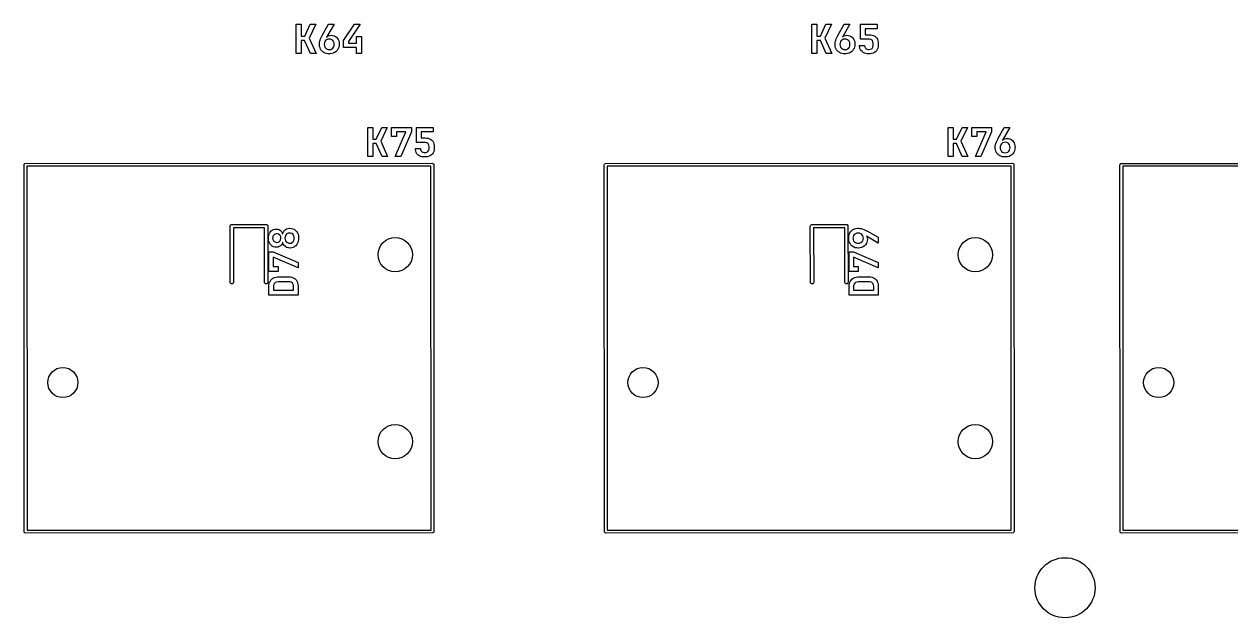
# Model space of a CAD drawing. Extents: x 0.7 to 11, y -6.1 to -1.6.
# Drawn here: x 7.417 to 9.076, y -5.89 to -5.075 of the extents above; entities that cross this region are included whole.
import ezdxf

# ---------------------------------------------------------------- set-up
doc = ezdxf.new("R2010")
doc.units = 0
doc.header["$MEASUREMENT"] = 0
doc.layers.add('BLACK', color=7, linetype='CONTINUOUS')

msp = doc.modelspace()

# ---------------------------------------------------------------- linework, layer by layer
at = {"layer": 'BLACK', "linetype": 'CONTINUOUS'}
for p, q in [((7.7913, -5.1148), (7.7913, -5.0745)), ((7.7913, -5.0745), (7.7982, -5.0745)), ((7.7982, -5.0745), (7.7982, -5.0909)), ((7.8029, -5.0909), (7.8105, -5.0745)), ((7.818, -5.0745), (7.8089, -5.0937)), ((7.8105, -5.0745), (7.818, -5.0745)), ((7.8265, -5.0909), (7.8268, -5.0903)), ((7.8268, -5.0903), (7.8355, -5.0745)), ((7.8433, -5.0745), (7.833, -5.0923)), ((7.8346, -5.0911), (7.8356, -5.0906)), ((7.8355, -5.0745), (7.8433, -5.0745)), ((7.8356, -5.0906), (7.8375, -5.09)), ((7.8375, -5.09), (7.8391, -5.0899)), ((7.8391, -5.0899), (7.8412, -5.09)), ((7.8412, -5.09), (7.8432, -5.0906)), ((7.8432, -5.0906), (7.845, -5.0914)), ((7.8564, -5.0968), (7.8713, -5.0745)), ((7.8789, -5.0745), (7.863, -5.0986)), ((7.8713, -5.0745), (7.8789, -5.0745)), ((8.4999, -5.1148), (8.4999, -5.0745)), ((8.4999, -5.0745), (8.5068, -5.0745)), ((8.5068, -5.0745), (8.5068, -5.0909)), ((8.5115, -5.0909), (8.5192, -5.0745)), ((8.5266, -5.0745), (8.5176, -5.0937)), ((8.5192, -5.0745), (8.5266, -5.0745)), ((8.5352, -5.0909), (8.5355, -5.0903)), ((8.5355, -5.0903), (8.5442, -5.0745)), ((8.552, -5.0745), (8.5417, -5.0923)), ((8.5433, -5.0911), (8.5443, -5.0906)), ((8.5442, -5.0745), (8.552, -5.0745)), ((8.5443, -5.0906), (8.5462, -5.09)), ((8.5462, -5.09), (8.5478, -5.0899)), ((8.5478, -5.0899), (8.5498, -5.09)), ((8.5498, -5.09), (8.5518, -5.0906)), ((8.5518, -5.0906), (8.5537, -5.0914)), ((8.5666, -5.0952), (8.5666, -5.0745)), ((8.5666, -5.0745), (8.5895, -5.0745)), ((8.5895, -5.0808), (8.5731, -5.0808)), ((8.5731, -5.0808), (8.5731, -5.0892)), ((8.5731, -5.0892), (8.5786, -5.0892)), ((8.5786, -5.0892), (8.5807, -5.0893)), ((8.5807, -5.0893), (8.5826, -5.0896)), ((8.5826, -5.0896), (8.5847, -5.0902)), ((8.5847, -5.0902), (8.5864, -5.0912)), ((8.5895, -5.0745), (8.5895, -5.0808)), ((7.7982, -5.0909), (7.8029, -5.0909)), ((7.8028, -5.097), (7.7982, -5.097)), ((7.7982, -5.097), (7.7982, -5.1148)), ((7.8108, -5.1148), (7.8028, -5.097)), ((7.8089, -5.0937), (7.8184, -5.1148)), ((7.823, -5.102), (7.8232, -5.0999)), ((7.823, -5.1023), (7.823, -5.102)), ((7.823, -5.1032), (7.823, -5.1023)), ((7.8233, -5.1053), (7.823, -5.1032)), ((7.8232, -5.0999), (7.8236, -5.098)), ((7.8239, -5.1072), (7.8233, -5.1053)), ((7.8236, -5.098), (7.824, -5.0966)), ((7.8247, -5.109), (7.8239, -5.1072)), ((7.824, -5.0966), (7.8247, -5.0946)), ((7.8247, -5.0946), (7.8256, -5.0927)), ((7.8256, -5.0927), (7.8265, -5.0909)), ((7.83, -5.1004), (7.8298, -5.1023)), ((7.8298, -5.1023), (7.83, -5.1043)), ((7.8306, -5.0985), (7.83, -5.1004)), ((7.83, -5.1043), (7.8306, -5.1061)), ((7.8315, -5.0972), (7.8306, -5.0985)), ((7.8306, -5.1061), (7.8318, -5.1077)), ((7.833, -5.096), (7.8315, -5.0972)), ((7.833, -5.0923), (7.8332, -5.0924)), ((7.8347, -5.0953), (7.833, -5.096)), ((7.8332, -5.0924), (7.8346, -5.0911)), ((7.8366, -5.0951), (7.8347, -5.0953)), ((7.8384, -5.0953), (7.8366, -5.0951)), ((7.8402, -5.096), (7.8384, -5.0953)), ((7.8415, -5.0969), (7.8402, -5.096)), ((7.8402, -5.1086), (7.8417, -5.1074)), ((7.8426, -5.0985), (7.8415, -5.0969)), ((7.8417, -5.1074), (7.8426, -5.1061)), ((7.8433, -5.1004), (7.8426, -5.0985)), ((7.8426, -5.1061), (7.8433, -5.1042)), ((7.8435, -5.1023), (7.8433, -5.1004)), ((7.8433, -5.1042), (7.8435, -5.1023)), ((7.845, -5.0914), (7.8466, -5.0926)), ((7.8466, -5.0926), (7.8479, -5.0941)), ((7.8479, -5.0941), (7.8489, -5.0957)), ((7.8489, -5.0957), (7.8496, -5.0975)), ((7.8497, -5.1063), (7.849, -5.1082)), ((7.8496, -5.0975), (7.8501, -5.0995)), ((7.8501, -5.1043), (7.8497, -5.1063)), ((7.8501, -5.0995), (7.8502, -5.1015)), ((7.8502, -5.1022), (7.8501, -5.1043)), ((7.8502, -5.1015), (7.8502, -5.1022)), ((7.8564, -5.1068), (7.8564, -5.0968)), ((7.8742, -5.1068), (7.8564, -5.1068)), ((7.863, -5.0986), (7.863, -5.1007)), ((7.863, -5.1007), (7.8742, -5.1007)), ((7.8742, -5.1007), (7.8742, -5.0916)), ((7.8742, -5.0916), (7.8811, -5.0916)), ((7.8742, -5.1148), (7.8742, -5.1068)), ((7.8811, -5.0916), (7.8811, -5.1148)), ((8.5068, -5.0909), (8.5115, -5.0909)), ((8.5115, -5.097), (8.5068, -5.097)), ((8.5068, -5.097), (8.5068, -5.1148)), ((8.5194, -5.1148), (8.5115, -5.097)), ((8.5176, -5.0937), (8.5271, -5.1148)), ((8.5317, -5.102), (8.5318, -5.0999)), ((8.5317, -5.1023), (8.5317, -5.102)), ((8.5317, -5.1032), (8.5317, -5.1023)), ((8.532, -5.1053), (8.5317, -5.1032)), ((8.5318, -5.0999), (8.5322, -5.098)), ((8.5325, -5.1072), (8.532, -5.1053)), ((8.5322, -5.098), (8.5327, -5.0966)), ((8.5334, -5.109), (8.5325, -5.1072)), ((8.5327, -5.0966), (8.5334, -5.0946)), ((8.5334, -5.0946), (8.5343, -5.0927)), ((8.5343, -5.0927), (8.5352, -5.0909)), ((8.5386, -5.1004), (8.5384, -5.1023)), ((8.5384, -5.1023), (8.5387, -5.1043)), ((8.5393, -5.0985), (8.5386, -5.1004)), ((8.5387, -5.1043), (8.5393, -5.1061)), ((8.5402, -5.0972), (8.5393, -5.0985)), ((8.5393, -5.1061), (8.5405, -5.1077)), ((8.5417, -5.096), (8.5402, -5.0972)), ((8.5417, -5.0923), (8.5419, -5.0924)), ((8.5434, -5.0953), (8.5417, -5.096)), ((8.5419, -5.0924), (8.5433, -5.0911)), ((8.5453, -5.0951), (8.5434, -5.0953)), ((8.547, -5.0953), (8.5453, -5.0951)), ((8.5489, -5.096), (8.547, -5.0953)), ((8.5501, -5.0969), (8.5489, -5.096)), ((8.5489, -5.1086), (8.5504, -5.1074)), ((8.5513, -5.0985), (8.5501, -5.0969)), ((8.5504, -5.1074), (8.5513, -5.1061)), ((8.552, -5.1004), (8.5513, -5.0985)), ((8.5513, -5.1061), (8.552, -5.1042)), ((8.5521, -5.1023), (8.552, -5.1004)), ((8.552, -5.1042), (8.5521, -5.1023)), ((8.5537, -5.0914), (8.5552, -5.0926)), ((8.5552, -5.0926), (8.5566, -5.0941)), ((8.5566, -5.0941), (8.5575, -5.0957)), ((8.5575, -5.0957), (8.5583, -5.0975)), ((8.5584, -5.1063), (8.5577, -5.1082)), ((8.5583, -5.0975), (8.5587, -5.0995)), ((8.5588, -5.1043), (8.5584, -5.1063)), ((8.5587, -5.0995), (8.5589, -5.1015)), ((8.5589, -5.1022), (8.5588, -5.1043)), ((8.5589, -5.1015), (8.5589, -5.1022)), ((8.5652, -5.105), (8.5652, -5.1037)), ((8.5652, -5.1037), (8.5721, -5.1037)), ((8.5656, -5.1072), (8.5652, -5.105)), ((8.5663, -5.1091), (8.5656, -5.1072)), ((8.5782, -5.0952), (8.5666, -5.0952)), ((8.5721, -5.1037), (8.5724, -5.1058)), ((8.5724, -5.1058), (8.5734, -5.1075)), ((8.5789, -5.0952), (8.5782, -5.0952)), ((8.5808, -5.0956), (8.5789, -5.0952)), ((8.5826, -5.0967), (8.5808, -5.0956)), ((8.5825, -5.1078), (8.5836, -5.1061)), ((8.5829, -5.0971), (8.5826, -5.0967)), ((8.5838, -5.0989), (8.5829, -5.0971)), ((8.5836, -5.1061), (8.5841, -5.1041)), ((8.5841, -5.1009), (8.5838, -5.0989)), ((8.5841, -5.1036), (8.5841, -5.1009)), ((8.5841, -5.1041), (8.5841, -5.1036)), ((8.5864, -5.0912), (8.5877, -5.0922)), ((8.5877, -5.0922), (8.589, -5.0937)), ((8.589, -5.0937), (8.59, -5.0954)), ((8.59, -5.0954), (8.5906, -5.0974)), ((8.5909, -5.1055), (8.5904, -5.1076)), ((8.5906, -5.0974), (8.5909, -5.0995)), ((8.5909, -5.0995), (8.591, -5.1009)), ((8.591, -5.1036), (8.5909, -5.1055)), ((8.591, -5.1009), (8.591, -5.1036)), ((7.7982, -5.1148), (7.7913, -5.1148)), ((7.8184, -5.1148), (7.8108, -5.1148)), ((7.825, -5.1096), (7.8247, -5.109)), ((7.8263, -5.1112), (7.825, -5.1096)), ((7.8278, -5.1126), (7.8263, -5.1112)), ((7.8295, -5.1137), (7.8278, -5.1126)), ((7.8307, -5.1142), (7.8295, -5.1137)), ((7.8326, -5.1148), (7.8307, -5.1142)), ((7.8318, -5.1077), (7.833, -5.1086)), ((7.8347, -5.1152), (7.8326, -5.1148)), ((7.833, -5.1086), (7.8349, -5.1093)), ((7.8367, -5.1153), (7.8347, -5.1152)), ((7.8349, -5.1093), (7.8366, -5.1095)), ((7.8366, -5.1095), (7.8386, -5.1092)), ((7.8379, -5.1153), (7.8367, -5.1153)), ((7.8401, -5.115), (7.8379, -5.1153)), ((7.8386, -5.1092), (7.8402, -5.1086)), ((7.842, -5.1145), (7.8401, -5.115)), ((7.8438, -5.1137), (7.842, -5.1145)), ((7.8442, -5.1135), (7.8438, -5.1137)), ((7.8459, -5.1123), (7.8442, -5.1135)), ((7.8474, -5.1108), (7.8459, -5.1123)), ((7.8486, -5.1091), (7.8474, -5.1108)), ((7.849, -5.1082), (7.8486, -5.1091)), ((7.8811, -5.1148), (7.8742, -5.1148)), ((8.5068, -5.1148), (8.4999, -5.1148)), ((8.5271, -5.1148), (8.5194, -5.1148)), ((8.5337, -5.1096), (8.5334, -5.109)), ((8.535, -5.1112), (8.5337, -5.1096)), ((8.5365, -5.1126), (8.535, -5.1112)), ((8.5381, -5.1137), (8.5365, -5.1126)), ((8.5393, -5.1142), (8.5381, -5.1137)), ((8.5412, -5.1148), (8.5393, -5.1142)), ((8.5405, -5.1077), (8.5417, -5.1086)), ((8.5433, -5.1152), (8.5412, -5.1148)), ((8.5417, -5.1086), (8.5436, -5.1093)), ((8.5453, -5.1153), (8.5433, -5.1152)), ((8.5436, -5.1093), (8.5453, -5.1095)), ((8.5453, -5.1095), (8.5472, -5.1092)), ((8.5466, -5.1153), (8.5453, -5.1153)), ((8.5487, -5.115), (8.5466, -5.1153)), ((8.5472, -5.1092), (8.5489, -5.1086)), ((8.5507, -5.1145), (8.5487, -5.115)), ((8.5525, -5.1137), (8.5507, -5.1145)), ((8.5529, -5.1135), (8.5525, -5.1137)), ((8.5546, -5.1123), (8.5529, -5.1135)), ((8.556, -5.1108), (8.5546, -5.1123)), ((8.5572, -5.1091), (8.556, -5.1108)), ((8.5577, -5.1082), (8.5572, -5.1091)), ((8.5673, -5.1107), (8.5663, -5.1091)), ((8.5687, -5.1122), (8.5673, -5.1107)), ((8.5701, -5.1133), (8.5687, -5.1122)), ((8.5719, -5.1142), (8.5701, -5.1133)), ((8.574, -5.1149), (8.5719, -5.1142)), ((8.5734, -5.1075), (8.5737, -5.1078)), ((8.5737, -5.1078), (8.5754, -5.1088)), ((8.576, -5.1152), (8.574, -5.1149)), ((8.5754, -5.1088), (8.5773, -5.1093)), ((8.5781, -5.1153), (8.576, -5.1152)), ((8.5773, -5.1093), (8.5782, -5.1093)), ((8.5799, -5.1152), (8.5781, -5.1153)), ((8.5782, -5.1093), (8.5801, -5.1091)), ((8.5819, -5.1149), (8.5799, -5.1152)), ((8.5801, -5.1091), (8.5819, -5.1083)), ((8.5819, -5.1083), (8.5825, -5.1078)), ((8.5841, -5.1143), (8.5819, -5.1149)), ((8.5859, -5.1134), (8.5841, -5.1143)), ((8.5875, -5.1122), (8.5859, -5.1134)), ((8.5885, -5.1111), (8.5875, -5.1122)), ((8.5896, -5.1095), (8.5885, -5.1111)), ((8.5904, -5.1076), (8.5896, -5.1095)), ((7.8897, -5.2565), (7.8897, -5.2163)), ((7.8897, -5.2163), (7.8966, -5.2163)), ((7.8966, -5.2163), (7.8966, -5.2327)), ((7.9013, -5.2327), (7.9089, -5.2163)), ((7.9164, -5.2163), (7.9074, -5.2354)), ((7.9089, -5.2163), (7.9164, -5.2163)), ((7.9222, -5.2289), (7.9222, -5.2163)), ((7.9222, -5.2163), (7.9494, -5.2163)), ((7.9273, -5.2565), (7.942, -5.2223)), ((7.942, -5.2223), (7.9291, -5.2223)), ((7.9291, -5.2223), (7.9291, -5.2289)), ((7.9494, -5.2223), (7.9348, -5.2565)), ((7.9494, -5.2163), (7.9494, -5.2223)), ((7.9563, -5.237), (7.9563, -5.2163)), ((7.9563, -5.2163), (7.9793, -5.2163)), ((7.9793, -5.2225), (7.9629, -5.2225)), ((7.9629, -5.2225), (7.9629, -5.2309)), ((7.9793, -5.2163), (7.9793, -5.2225)), ((8.6869, -5.2565), (8.6869, -5.2163)), ((8.6869, -5.2163), (8.6938, -5.2163)), ((8.6938, -5.2163), (8.6938, -5.2327)), ((8.6986, -5.2327), (8.7062, -5.2163)), ((8.7136, -5.2163), (8.7046, -5.2354)), ((8.7062, -5.2163), (8.7136, -5.2163)), ((8.7195, -5.2289), (8.7195, -5.2163)), ((8.7195, -5.2163), (8.7466, -5.2163)), ((8.7245, -5.2565), (8.7392, -5.2223)), ((8.7392, -5.2223), (8.7264, -5.2223)), ((8.7264, -5.2223), (8.7264, -5.2289)), ((8.7466, -5.2223), (8.732, -5.2565)), ((8.7466, -5.2163), (8.7466, -5.2223)), ((8.7555, -5.2321), (8.7642, -5.2163)), ((8.772, -5.2163), (8.7617, -5.234)), ((8.7642, -5.2163), (8.772, -5.2163)), ((7.8966, -5.2327), (7.9013, -5.2327)), ((7.9013, -5.2387), (7.8966, -5.2387)), ((7.8966, -5.2387), (7.8966, -5.2565)), ((7.9092, -5.2565), (7.9013, -5.2387)), ((7.9074, -5.2354), (7.9168, -5.2565)), ((7.9291, -5.2289), (7.9222, -5.2289)), ((7.968, -5.237), (7.9563, -5.237)), ((7.9629, -5.2309), (7.9683, -5.2309)), ((7.9687, -5.237), (7.968, -5.237)), ((7.9683, -5.2309), (7.9705, -5.231)), ((7.9706, -5.2374), (7.9687, -5.237)), ((7.9705, -5.231), (7.9724, -5.2313)), ((7.9723, -5.2385), (7.9706, -5.2374)), ((7.9727, -5.2388), (7.9723, -5.2385)), ((7.9724, -5.2313), (7.9744, -5.232)), ((7.9736, -5.2407), (7.9727, -5.2388)), ((7.9744, -5.232), (7.9762, -5.2329)), ((7.9762, -5.2329), (7.9775, -5.234)), ((7.9775, -5.234), (7.9788, -5.2354)), ((7.9788, -5.2354), (7.9797, -5.2371)), ((7.9797, -5.2371), (7.9804, -5.2391)), ((7.9804, -5.2391), (7.9807, -5.2413)), ((8.6938, -5.2327), (8.6986, -5.2327)), ((8.6985, -5.2387), (8.6938, -5.2387)), ((8.6938, -5.2387), (8.6938, -5.2565)), ((8.7064, -5.2565), (8.6985, -5.2387)), ((8.7046, -5.2354), (8.7141, -5.2565)), ((8.7264, -5.2289), (8.7195, -5.2289)), ((8.7519, -5.2417), (8.7523, -5.2398)), ((8.7523, -5.2398), (8.7527, -5.2383)), ((8.7527, -5.2383), (8.7535, -5.2364)), ((8.7535, -5.2364), (8.7543, -5.2344)), ((8.7543, -5.2344), (8.7552, -5.2327)), ((8.7552, -5.2327), (8.7555, -5.2321)), ((8.7602, -5.2389), (8.7593, -5.2402)), ((8.7617, -5.2377), (8.7602, -5.2389)), ((8.7617, -5.234), (8.7619, -5.2341)), ((8.7634, -5.237), (8.7617, -5.2377)), ((8.7619, -5.2341), (8.7634, -5.2328)), ((8.7634, -5.2328), (8.7644, -5.2323)), ((8.7653, -5.2368), (8.7634, -5.237)), ((8.7644, -5.2323), (8.7662, -5.2318)), ((8.7671, -5.237), (8.7653, -5.2368)), ((8.7662, -5.2318), (8.7678, -5.2316)), ((8.769, -5.2377), (8.7671, -5.237)), ((8.7678, -5.2316), (8.7699, -5.2318)), ((8.7702, -5.2386), (8.769, -5.2377)), ((8.7699, -5.2318), (8.7719, -5.2323)), ((8.7713, -5.2402), (8.7702, -5.2386)), ((8.7719, -5.2323), (8.7737, -5.2332)), ((8.7737, -5.2332), (8.7753, -5.2343)), ((8.7753, -5.2343), (8.7766, -5.2358)), ((8.7766, -5.2358), (8.7776, -5.2374)), ((8.7776, -5.2374), (8.7783, -5.2393)), ((8.7783, -5.2393), (8.7788, -5.2413)), ((7.8966, -5.2565), (7.8897, -5.2565)), ((7.9168, -5.2565), (7.9092, -5.2565)), ((7.9348, -5.2565), (7.9273, -5.2565)), ((7.955, -5.2468), (7.955, -5.2455)), ((7.955, -5.2455), (7.9618, -5.2455)), ((7.9554, -5.2489), (7.955, -5.2468)), ((7.9561, -5.2508), (7.9554, -5.2489)), ((7.9571, -5.2525), (7.9561, -5.2508)), ((7.9585, -5.2539), (7.9571, -5.2525)), ((7.9599, -5.255), (7.9585, -5.2539)), ((7.9617, -5.2559), (7.9599, -5.255)), ((7.9638, -5.2566), (7.9617, -5.2559)), ((7.9618, -5.2455), (7.9622, -5.2475)), ((7.9622, -5.2475), (7.9632, -5.2492)), ((7.9632, -5.2492), (7.9635, -5.2495)), ((7.9635, -5.2495), (7.9652, -5.2506)), ((7.9658, -5.2569), (7.9638, -5.2566)), ((7.9652, -5.2506), (7.9671, -5.251)), ((7.9671, -5.251), (7.9679, -5.251)), ((7.9679, -5.251), (7.9698, -5.2508)), ((7.9698, -5.2508), (7.9716, -5.25)), ((7.9716, -5.25), (7.9723, -5.2495)), ((7.9738, -5.256), (7.9717, -5.2567)), ((7.9723, -5.2495), (7.9734, -5.2478)), ((7.9734, -5.2478), (7.9738, -5.2458)), ((7.9739, -5.2426), (7.9736, -5.2407)), ((7.9738, -5.2458), (7.9739, -5.2453)), ((7.9757, -5.2551), (7.9738, -5.256)), ((7.9739, -5.2453), (7.9739, -5.2426)), ((7.9773, -5.2539), (7.9757, -5.2551)), ((7.9783, -5.2529), (7.9773, -5.2539)), ((7.9794, -5.2512), (7.9783, -5.2529)), ((7.9802, -5.2494), (7.9794, -5.2512)), ((7.9806, -5.2473), (7.9802, -5.2494)), ((7.9808, -5.2453), (7.9806, -5.2473)), ((7.9807, -5.2413), (7.9808, -5.2426)), ((7.9808, -5.2426), (7.9808, -5.2453)), ((8.6938, -5.2565), (8.6869, -5.2565)), ((8.7141, -5.2565), (8.7064, -5.2565)), ((8.732, -5.2565), (8.7245, -5.2565)), ((8.7517, -5.2437), (8.7519, -5.2417)), ((8.7517, -5.244), (8.7517, -5.2437)), ((8.7518, -5.245), (8.7517, -5.244)), ((8.752, -5.247), (8.7518, -5.245)), ((8.7526, -5.249), (8.752, -5.247)), ((8.7534, -5.2507), (8.7526, -5.249)), ((8.7537, -5.2513), (8.7534, -5.2507)), ((8.755, -5.2529), (8.7537, -5.2513)), ((8.7565, -5.2543), (8.755, -5.2529)), ((8.7582, -5.2554), (8.7565, -5.2543)), ((8.7594, -5.256), (8.7582, -5.2554)), ((8.7587, -5.2421), (8.7585, -5.244)), ((8.7585, -5.244), (8.7587, -5.246)), ((8.7593, -5.2402), (8.7587, -5.2421)), ((8.7587, -5.246), (8.7593, -5.2478)), ((8.7593, -5.2478), (8.7605, -5.2494)), ((8.7613, -5.2566), (8.7594, -5.256)), ((8.7605, -5.2494), (8.7617, -5.2503)), ((8.7634, -5.2569), (8.7613, -5.2566)), ((8.7617, -5.2503), (8.7636, -5.251)), ((8.7636, -5.251), (8.7653, -5.2512)), ((8.7653, -5.2512), (8.7673, -5.251)), ((8.7673, -5.251), (8.769, -5.2503)), ((8.7707, -5.2562), (8.7688, -5.2567)), ((8.769, -5.2503), (8.7705, -5.2491)), ((8.7705, -5.2491), (8.7713, -5.2478)), ((8.7725, -5.2554), (8.7707, -5.2562)), ((8.772, -5.2421), (8.7713, -5.2402)), ((8.7713, -5.2478), (8.772, -5.2459)), ((8.7722, -5.244), (8.772, -5.2421)), ((8.772, -5.2459), (8.7722, -5.244)), ((8.7729, -5.2552), (8.7725, -5.2554)), ((8.7746, -5.254), (8.7729, -5.2552)), ((8.7761, -5.2526), (8.7746, -5.254)), ((8.7773, -5.2508), (8.7761, -5.2526)), ((8.7778, -5.2499), (8.7773, -5.2508)), ((8.7784, -5.2481), (8.7778, -5.2499)), ((8.7788, -5.2461), (8.7784, -5.2481)), ((8.7788, -5.2413), (8.7789, -5.2432)), ((8.779, -5.2439), (8.7788, -5.2461)), ((8.7789, -5.2432), (8.779, -5.2439)), ((7.4173, -5.2677), (7.4175, -5.267)), ((7.4175, -5.7724), (7.4173, -5.2677)), ((7.4175, -5.267), (7.4185, -5.2659)), ((7.4185, -5.2659), (7.9783, -5.2657)), ((7.9764, -5.2695), (7.4211, -5.2697)), ((7.4211, -5.2697), (7.4213, -5.7698)), ((7.9679, -5.257), (7.9658, -5.2569)), ((7.9697, -5.257), (7.9679, -5.257)), ((7.9717, -5.2567), (7.9697, -5.257)), ((7.9765, -5.7697), (7.9764, -5.2695)), ((7.9783, -5.2657), (7.9791, -5.2659)), ((7.9791, -5.2659), (7.9802, -5.267)), ((7.9802, -5.267), (7.9803, -5.7717)), ((8.2146, -5.2677), (8.2147, -5.267)), ((8.2147, -5.7724), (8.2146, -5.2677)), ((8.2147, -5.267), (8.2158, -5.2659)), ((8.2158, -5.2659), (8.7756, -5.2657)), ((8.7736, -5.2695), (8.2184, -5.2697)), ((8.2184, -5.2697), (8.2185, -5.7698)), ((8.7654, -5.257), (8.7634, -5.2569)), ((8.7666, -5.257), (8.7654, -5.257)), ((8.7688, -5.2567), (8.7666, -5.257)), ((8.7738, -5.7697), (8.7736, -5.2695)), ((8.7756, -5.2657), (8.7763, -5.2659)), ((8.7763, -5.2659), (8.7774, -5.267)), ((8.7774, -5.267), (8.7776, -5.7717)), ((8.9232, -5.2677), (8.9234, -5.267)), ((8.9234, -5.7724), (8.9232, -5.2677)), ((8.9234, -5.267), (8.9244, -5.2659)), ((8.9244, -5.2659), (9.4843, -5.2657)), ((9.4823, -5.2695), (8.927, -5.2697)), ((8.927, -5.2697), (8.9272, -5.7698)), ((7.7004, -5.352), (7.7006, -5.3511)), ((7.7006, -5.43), (7.7004, -5.352)), ((7.7006, -5.3511), (7.7019, -5.3498)), ((7.7019, -5.3498), (7.75, -5.3496)), ((7.7476, -5.3542), (7.7049, -5.3543)), ((7.7049, -5.3543), (7.7051, -5.4291)), ((7.7478, -5.43), (7.7476, -5.3542)), ((7.75, -5.3496), (7.7509, -5.3498)), ((7.7509, -5.3498), (7.7522, -5.3511)), ((7.7522, -5.3511), (7.7524, -5.4291)), ((7.762, -5.3562), (7.7639, -5.356)), ((7.7639, -5.356), (7.7658, -5.3562)), ((7.776, -5.3571), (7.7776, -5.3561)), ((7.7776, -5.3561), (7.778, -5.3559)), ((7.778, -5.3559), (7.7799, -5.3552)), ((7.7799, -5.3552), (7.7819, -5.3549)), ((7.7819, -5.3549), (7.7825, -5.3549)), ((7.7825, -5.3549), (7.7846, -5.3551)), ((7.7846, -5.3551), (7.7866, -5.3556)), ((7.7866, -5.3556), (7.7884, -5.3564)), ((8.4976, -5.352), (8.4978, -5.3511)), ((8.4978, -5.43), (8.4976, -5.352)), ((8.4978, -5.3511), (8.4991, -5.3498)), ((8.4991, -5.3498), (8.5472, -5.3496)), ((8.5449, -5.3542), (8.5022, -5.3543)), ((8.5022, -5.3543), (8.5024, -5.4291)), ((8.5451, -5.43), (8.5449, -5.3542)), ((8.5472, -5.3496), (8.5481, -5.3498)), ((8.5481, -5.3498), (8.5494, -5.3511)), ((8.5494, -5.3511), (8.5496, -5.4291)), ((8.5567, -5.3566), (8.5584, -5.3558)), ((8.5584, -5.3558), (8.5604, -5.3552)), ((8.5604, -5.3552), (8.5624, -5.3549)), ((8.5624, -5.3549), (8.5637, -5.3549)), ((8.5637, -5.3549), (8.5657, -5.3551)), ((8.5657, -5.3551), (8.5676, -5.3555)), ((8.5676, -5.3555), (8.5691, -5.3559)), ((8.5691, -5.3559), (8.571, -5.3566)), ((7.7531, -5.3685), (7.7532, -5.3665)), ((7.7531, -5.3692), (7.7531, -5.3685)), ((7.7531, -5.3685), (7.7531, -5.3685)), ((7.7533, -5.3711), (7.7531, -5.3692)), ((7.7532, -5.3665), (7.7536, -5.3644)), ((7.7538, -5.3732), (7.7533, -5.3711)), ((7.7536, -5.3644), (7.7542, -5.3625)), ((7.7542, -5.3625), (7.7545, -5.362)), ((7.7545, -5.362), (7.7555, -5.3602)), ((7.7555, -5.3602), (7.7569, -5.3587)), ((7.7569, -5.3587), (7.7583, -5.3576)), ((7.7583, -5.3576), (7.76, -5.3567)), ((7.7589, -5.368), (7.7588, -5.3685)), ((7.7588, -5.3685), (7.7591, -5.3704)), ((7.7593, -5.366), (7.7589, -5.368)), ((7.7591, -5.3704), (7.76, -5.3723)), ((7.7604, -5.3643), (7.7593, -5.366)), ((7.76, -5.3567), (7.762, -5.3562)), ((7.76, -5.3723), (7.7604, -5.3727)), ((7.7607, -5.364), (7.7604, -5.3643)), ((7.7604, -5.3727), (7.7621, -5.3738)), ((7.7625, -5.363), (7.7607, -5.364)), ((7.7645, -5.3627), (7.7625, -5.363)), ((7.765, -5.3627), (7.7645, -5.3627)), ((7.7669, -5.3632), (7.765, -5.3627)), ((7.7658, -5.3562), (7.7678, -5.3568)), ((7.7686, -5.3643), (7.7669, -5.3632)), ((7.7678, -5.3568), (7.7695, -5.3578)), ((7.7683, -5.373), (7.7686, -5.3727)), ((7.769, -5.3648), (7.7686, -5.3643)), ((7.7686, -5.3727), (7.7697, -5.371)), ((7.7699, -5.3666), (7.769, -5.3648)), ((7.7695, -5.3578), (7.771, -5.3592)), ((7.7697, -5.371), (7.7701, -5.369)), ((7.7702, -5.3685), (7.7699, -5.3666)), ((7.7701, -5.369), (7.7702, -5.3685)), ((7.7702, -5.3685), (7.7702, -5.3685)), ((7.771, -5.3592), (7.772, -5.361)), ((7.772, -5.361), (7.7725, -5.3626)), ((7.7725, -5.3626), (7.7726, -5.3626)), ((7.7726, -5.3626), (7.7732, -5.3607)), ((7.7732, -5.3607), (7.7742, -5.359)), ((7.7742, -5.359), (7.7745, -5.3586)), ((7.7745, -5.3586), (7.776, -5.3571)), ((7.7758, -5.3671), (7.7757, -5.3685)), ((7.7757, -5.3685), (7.7759, -5.3705)), ((7.7764, -5.3651), (7.7758, -5.3671)), ((7.7759, -5.3705), (7.7766, -5.3723)), ((7.7775, -5.3635), (7.7764, -5.3651)), ((7.7766, -5.3723), (7.7775, -5.3735)), ((7.7783, -5.3628), (7.7775, -5.3635)), ((7.7802, -5.3619), (7.7783, -5.3628)), ((7.7822, -5.3616), (7.7802, -5.3619)), ((7.7832, -5.3617), (7.7822, -5.3616)), ((7.7852, -5.3623), (7.7832, -5.3617)), ((7.7868, -5.3635), (7.7852, -5.3623)), ((7.7877, -5.3647), (7.7868, -5.3635)), ((7.7868, -5.3735), (7.7879, -5.3719)), ((7.7884, -5.3665), (7.7877, -5.3647)), ((7.7879, -5.3719), (7.7885, -5.37)), ((7.7884, -5.3564), (7.7887, -5.3566)), ((7.7886, -5.3685), (7.7884, -5.3665)), ((7.7885, -5.37), (7.7886, -5.3685)), ((7.7887, -5.3566), (7.7903, -5.3578)), ((7.7903, -5.3578), (7.7916, -5.3593)), ((7.7916, -5.3593), (7.7928, -5.361)), ((7.7928, -5.361), (7.7929, -5.3614)), ((7.7929, -5.3614), (7.7937, -5.3632)), ((7.794, -5.3725), (7.7935, -5.3744)), ((7.7937, -5.3632), (7.7942, -5.3652)), ((7.7944, -5.3705), (7.794, -5.3725)), ((7.7942, -5.3652), (7.7944, -5.3673)), ((7.7944, -5.3673), (7.7944, -5.3685)), ((7.7944, -5.3685), (7.7944, -5.3705)), ((8.5504, -5.3685), (8.5505, -5.3665)), ((8.5504, -5.3698), (8.5504, -5.3685)), ((8.5504, -5.3685), (8.5504, -5.3685)), ((8.5507, -5.3719), (8.5504, -5.3698)), ((8.5505, -5.3665), (8.5508, -5.3644)), ((8.5512, -5.3739), (8.5507, -5.3719)), ((8.5508, -5.3644), (8.5514, -5.3625)), ((8.5514, -5.3625), (8.552, -5.3613)), ((8.552, -5.3613), (8.5532, -5.3596)), ((8.5532, -5.3596), (8.5546, -5.358)), ((8.5546, -5.358), (8.5563, -5.3568)), ((8.5564, -5.3668), (8.5562, -5.3685)), ((8.5562, -5.3685), (8.5564, -5.3704)), ((8.5563, -5.3568), (8.5567, -5.3566)), ((8.5571, -5.3649), (8.5564, -5.3668)), ((8.5564, -5.3704), (8.5571, -5.3721)), ((8.558, -5.3637), (8.5571, -5.3649)), ((8.5571, -5.3721), (8.5583, -5.3736)), ((8.5596, -5.3625), (8.558, -5.3637)), ((8.5615, -5.3619), (8.5596, -5.3625)), ((8.5634, -5.3617), (8.5615, -5.3619)), ((8.5651, -5.3618), (8.5634, -5.3617)), ((8.5669, -5.3624), (8.5651, -5.3618)), ((8.5686, -5.3635), (8.5669, -5.3624)), ((8.5696, -5.3647), (8.5686, -5.3635)), ((8.5688, -5.3733), (8.5697, -5.3721)), ((8.5704, -5.3665), (8.5696, -5.3647)), ((8.5697, -5.3721), (8.5704, -5.3702)), ((8.5706, -5.3685), (8.5704, -5.3665)), ((8.5704, -5.3702), (8.5706, -5.3685)), ((8.571, -5.3566), (8.573, -5.3575)), ((8.573, -5.3575), (8.5747, -5.3584)), ((8.5747, -5.3584), (8.5753, -5.3587)), ((8.5911, -5.3754), (8.5749, -5.366)), ((8.5749, -5.366), (8.5754, -5.3668)), ((8.5753, -5.3587), (8.5911, -5.3674)), ((8.5754, -5.3668), (8.5759, -5.3681)), ((8.5759, -5.3722), (8.5755, -5.3741)), ((8.5759, -5.3681), (8.5761, -5.37)), ((8.5761, -5.3702), (8.5759, -5.3722)), ((8.5761, -5.37), (8.5761, -5.3702)), ((8.5911, -5.3674), (8.5911, -5.3754)), ((7.7537, -5.4144), (7.7537, -5.3872)), ((7.7537, -5.3872), (7.7597, -5.3872)), ((7.7545, -5.375), (7.7538, -5.3732)), ((7.7554, -5.3766), (7.7545, -5.375)), ((7.7567, -5.3782), (7.7554, -5.3766)), ((7.7583, -5.3794), (7.7567, -5.3782)), ((7.76, -5.3803), (7.7583, -5.3794)), ((7.7597, -5.3872), (7.7939, -5.4018)), ((7.762, -5.3808), (7.76, -5.3803)), ((7.7639, -5.381), (7.762, -5.3808)), ((7.7621, -5.3738), (7.764, -5.3743)), ((7.7658, -5.3808), (7.7639, -5.381)), ((7.764, -5.3743), (7.7645, -5.3743)), ((7.7645, -5.3743), (7.7665, -5.374)), ((7.7678, -5.3802), (7.7658, -5.3808)), ((7.7665, -5.374), (7.7683, -5.373)), ((7.7695, -5.3792), (7.7678, -5.3802)), ((7.7707, -5.3781), (7.7695, -5.3792)), ((7.7719, -5.3763), (7.7707, -5.3781)), ((7.7725, -5.3745), (7.7719, -5.3763)), ((7.7726, -5.3745), (7.7725, -5.3745)), ((7.7728, -5.375), (7.7726, -5.3745)), ((7.7735, -5.3768), (7.7728, -5.375)), ((7.7745, -5.3784), (7.7735, -5.3768)), ((7.7748, -5.3788), (7.7745, -5.3784)), ((7.7763, -5.3802), (7.7748, -5.3788)), ((7.778, -5.3812), (7.7763, -5.3802)), ((7.7775, -5.3735), (7.7791, -5.3747)), ((7.7786, -5.3814), (7.778, -5.3812)), ((7.7806, -5.382), (7.7786, -5.3814)), ((7.7791, -5.3747), (7.781, -5.3753)), ((7.7825, -5.3821), (7.7806, -5.382)), ((7.781, -5.3753), (7.7822, -5.3754)), ((7.7822, -5.3754), (7.7842, -5.3752)), ((7.783, -5.3821), (7.7825, -5.3821)), ((7.785, -5.3819), (7.783, -5.3821)), ((7.7842, -5.3752), (7.786, -5.3742)), ((7.787, -5.3813), (7.785, -5.3819)), ((7.786, -5.3742), (7.7868, -5.3735)), ((7.7887, -5.3804), (7.787, -5.3813)), ((7.7891, -5.3802), (7.7887, -5.3804)), ((7.7906, -5.3789), (7.7891, -5.3802)), ((7.7919, -5.3774), (7.7906, -5.3789)), ((7.7929, -5.3756), (7.7919, -5.3774)), ((7.7935, -5.3744), (7.7929, -5.3756)), ((8.5509, -5.4144), (8.5509, -5.3872)), ((8.5509, -5.3872), (8.557, -5.3872)), ((8.552, -5.3757), (8.5512, -5.3739)), ((8.5522, -5.3761), (8.552, -5.3757)), ((8.5534, -5.3778), (8.5522, -5.3761)), ((8.5548, -5.3793), (8.5534, -5.3778)), ((8.5565, -5.3805), (8.5548, -5.3793)), ((8.5577, -5.381), (8.5565, -5.3805)), ((8.557, -5.3872), (8.5911, -5.4018)), ((8.5595, -5.3817), (8.5577, -5.381)), ((8.5583, -5.3736), (8.5596, -5.3745)), ((8.5615, -5.382), (8.5595, -5.3817)), ((8.5596, -5.3745), (8.5615, -5.3752)), ((8.5615, -5.3752), (8.5634, -5.3754)), ((8.5635, -5.3821), (8.5615, -5.382)), ((8.5634, -5.3754), (8.5653, -5.3752)), ((8.5642, -5.3821), (8.5635, -5.3821)), ((8.5661, -5.3819), (8.5642, -5.3821)), ((8.5653, -5.3752), (8.5672, -5.3745)), ((8.5682, -5.3814), (8.5661, -5.3819)), ((8.5672, -5.3745), (8.5688, -5.3733)), ((8.57, -5.3805), (8.5682, -5.3814)), ((8.5704, -5.3803), (8.57, -5.3805)), ((8.572, -5.3792), (8.5704, -5.3803)), ((8.5734, -5.3778), (8.572, -5.3792)), ((8.5745, -5.3762), (8.5734, -5.3778)), ((8.5747, -5.3759), (8.5745, -5.3762)), ((8.5755, -5.3741), (8.5747, -5.3759)), ((7.7939, -5.4094), (7.7597, -5.3946)), ((7.7597, -5.3946), (7.7597, -5.4075)), ((7.7939, -5.4018), (7.7939, -5.4094)), ((8.5911, -5.4094), (8.557, -5.3946)), ((8.557, -5.3946), (8.557, -5.4075)), ((8.5911, -5.4018), (8.5911, -5.4094)), ((7.7663, -5.4144), (7.7537, -5.4144)), ((7.7596, -5.4233), (7.7614, -5.4224)), ((7.7597, -5.4075), (7.7663, -5.4075)), ((7.7614, -5.4224), (7.7635, -5.4219)), ((7.7635, -5.4219), (7.7655, -5.4216)), ((7.7655, -5.4216), (7.7662, -5.4216)), ((7.7662, -5.4216), (7.7813, -5.4216)), ((7.7663, -5.4075), (7.7663, -5.4144)), ((7.7813, -5.4216), (7.7833, -5.4218)), ((7.7833, -5.4218), (7.7853, -5.4222)), ((7.7853, -5.4222), (7.7872, -5.4229)), ((8.5635, -5.4144), (8.5509, -5.4144)), ((8.5568, -5.4233), (8.5587, -5.4224)), ((8.557, -5.4075), (8.5635, -5.4075)), ((8.5587, -5.4224), (8.5607, -5.4219)), ((8.5607, -5.4219), (8.5628, -5.4216)), ((8.5628, -5.4216), (8.5635, -5.4216)), ((8.5635, -5.4075), (8.5635, -5.4144)), ((8.5635, -5.4216), (8.5785, -5.4216)), ((8.5785, -5.4216), (8.5806, -5.4218)), ((8.5806, -5.4218), (8.5825, -5.4222)), ((8.5825, -5.4222), (8.5844, -5.4229)), ((7.7019, -5.4313), (7.7006, -5.43)), ((7.7037, -5.4313), (7.7019, -5.4313)), ((7.7049, -5.43), (7.7037, -5.4313)), ((7.7051, -5.4291), (7.7049, -5.43)), ((7.7491, -5.4313), (7.7478, -5.43)), ((7.7509, -5.4313), (7.7491, -5.4313)), ((7.7522, -5.43), (7.7509, -5.4313)), ((7.7524, -5.4291), (7.7522, -5.43)), ((7.7537, -5.435), (7.7538, -5.4331)), ((7.7537, -5.447), (7.7537, -5.435)), ((7.7538, -5.4331), (7.7541, -5.431)), ((7.7541, -5.431), (7.7547, -5.4291)), ((7.7547, -5.4291), (7.7552, -5.428)), ((7.7552, -5.428), (7.7563, -5.4262)), ((7.7563, -5.4262), (7.7577, -5.4247)), ((7.7577, -5.4247), (7.7592, -5.4235)), ((7.7592, -5.4235), (7.7596, -5.4233)), ((7.7599, -5.4338), (7.7598, -5.435)), ((7.7598, -5.435), (7.7598, -5.4401)), ((7.7605, -5.4319), (7.7599, -5.4338)), ((7.7616, -5.4303), (7.7605, -5.4319)), ((7.7624, -5.4296), (7.7616, -5.4303)), ((7.7642, -5.4288), (7.7624, -5.4296)), ((7.7662, -5.4285), (7.7642, -5.4288)), ((7.7813, -5.4285), (7.7662, -5.4285)), ((7.7823, -5.4286), (7.7813, -5.4285)), ((7.7843, -5.4291), (7.7823, -5.4286)), ((7.786, -5.4303), (7.7843, -5.4291)), ((7.7866, -5.4311), (7.786, -5.4303)), ((7.7875, -5.433), (7.7866, -5.4311)), ((7.7872, -5.4229), (7.7879, -5.4233)), ((7.7877, -5.435), (7.7875, -5.433)), ((7.7877, -5.4401), (7.7877, -5.435)), ((7.7879, -5.4233), (7.7896, -5.4245)), ((7.7896, -5.4245), (7.791, -5.4259)), ((7.791, -5.4259), (7.7921, -5.4276)), ((7.7921, -5.4276), (7.7923, -5.428)), ((7.7923, -5.428), (7.7931, -5.4297)), ((7.7931, -5.4297), (7.7936, -5.4317)), ((7.7936, -5.4317), (7.7939, -5.4338)), ((7.7939, -5.4338), (7.7939, -5.435)), ((7.7939, -5.435), (7.7939, -5.447)), ((8.4991, -5.4313), (8.4978, -5.43)), ((8.5009, -5.4313), (8.4991, -5.4313)), ((8.5022, -5.43), (8.5009, -5.4313)), ((8.5024, -5.4291), (8.5022, -5.43)), ((8.5463, -5.4313), (8.5451, -5.43)), ((8.5481, -5.4313), (8.5463, -5.4313)), ((8.5494, -5.43), (8.5481, -5.4313)), ((8.5496, -5.4291), (8.5494, -5.43)), ((8.5509, -5.435), (8.551, -5.4331)), ((8.5509, -5.447), (8.5509, -5.435)), ((8.551, -5.4331), (8.5513, -5.431)), ((8.5513, -5.431), (8.5519, -5.4291)), ((8.5519, -5.4291), (8.5525, -5.428)), ((8.5525, -5.428), (8.5536, -5.4262)), ((8.5536, -5.4262), (8.5549, -5.4247)), ((8.5549, -5.4247), (8.5565, -5.4235)), ((8.5565, -5.4235), (8.5568, -5.4233)), ((8.5572, -5.4338), (8.5571, -5.435)), ((8.5571, -5.435), (8.5571, -5.4401)), ((8.5577, -5.4319), (8.5572, -5.4338)), ((8.5588, -5.4303), (8.5577, -5.4319)), ((8.5596, -5.4296), (8.5588, -5.4303)), ((8.5614, -5.4288), (8.5596, -5.4296)), ((8.5635, -5.4285), (8.5614, -5.4288)), ((8.5785, -5.4285), (8.5635, -5.4285)), ((8.5796, -5.4286), (8.5785, -5.4285)), ((8.5816, -5.4291), (8.5796, -5.4286)), ((8.5832, -5.4303), (8.5816, -5.4291)), ((8.5839, -5.4311), (8.5832, -5.4303)), ((8.5847, -5.433), (8.5839, -5.4311)), ((8.5844, -5.4229), (8.5852, -5.4233)), ((8.585, -5.435), (8.5847, -5.433)), ((8.585, -5.4401), (8.585, -5.435)), ((8.5852, -5.4233), (8.5868, -5.4245)), ((8.5868, -5.4245), (8.5882, -5.4259)), ((8.5882, -5.4259), (8.5894, -5.4276)), ((8.5894, -5.4276), (8.5896, -5.428)), ((8.5896, -5.428), (8.5903, -5.4297)), ((8.5903, -5.4297), (8.5908, -5.4317)), ((8.5908, -5.4317), (8.5911, -5.4338)), ((8.5911, -5.4338), (8.5911, -5.435)), ((8.5911, -5.435), (8.5911, -5.447)), ((7.7939, -5.447), (7.7537, -5.447)), ((7.7598, -5.4401), (7.7877, -5.4401)), ((8.5911, -5.447), (8.5509, -5.447)), ((8.5571, -5.4401), (8.585, -5.4401)), ((7.4213, -5.7698), (7.9765, -5.7697)), ((8.2185, -5.7698), (8.7738, -5.7697)), ((8.9272, -5.7698), (9.4824, -5.7697)), ((7.4185, -5.7735), (7.4175, -5.7724)), ((7.4193, -5.7736), (7.4185, -5.7735)), ((7.9791, -5.7735), (7.4193, -5.7736)), ((7.9802, -5.7724), (7.9791, -5.7735)), ((7.9803, -5.7717), (7.9802, -5.7724)), ((8.2158, -5.7735), (8.2147, -5.7724)), ((8.2165, -5.7736), (8.2158, -5.7735)), ((8.7763, -5.7735), (8.2165, -5.7736)), ((8.7774, -5.7724), (8.7763, -5.7735)), ((8.7776, -5.7717), (8.7774, -5.7724)), ((8.9244, -5.7735), (8.9234, -5.7724)), ((8.9252, -5.7736), (8.9244, -5.7735)), ((9.485, -5.7735), (8.9252, -5.7736))]:
    msp.add_line(p, q, dxfattribs=at)
at = {"layer": 'BLACK'}
for centre, radius in [((7.9272, -5.3913), 0.0236), ((8.7244, -5.3913), 0.0236), ((7.4705, -5.5669), 0.0207), ((8.2677, -5.5669), 0.0207), ((8.9764, -5.5669), 0.0207), ((7.9272, -5.648), 0.0236), ((8.7244, -5.648), 0.0236), ((8.8476, -5.8488), 0.0413)]:
    msp.add_circle(centre, radius, dxfattribs=at)

doc.saveas('drawing.dxf')
